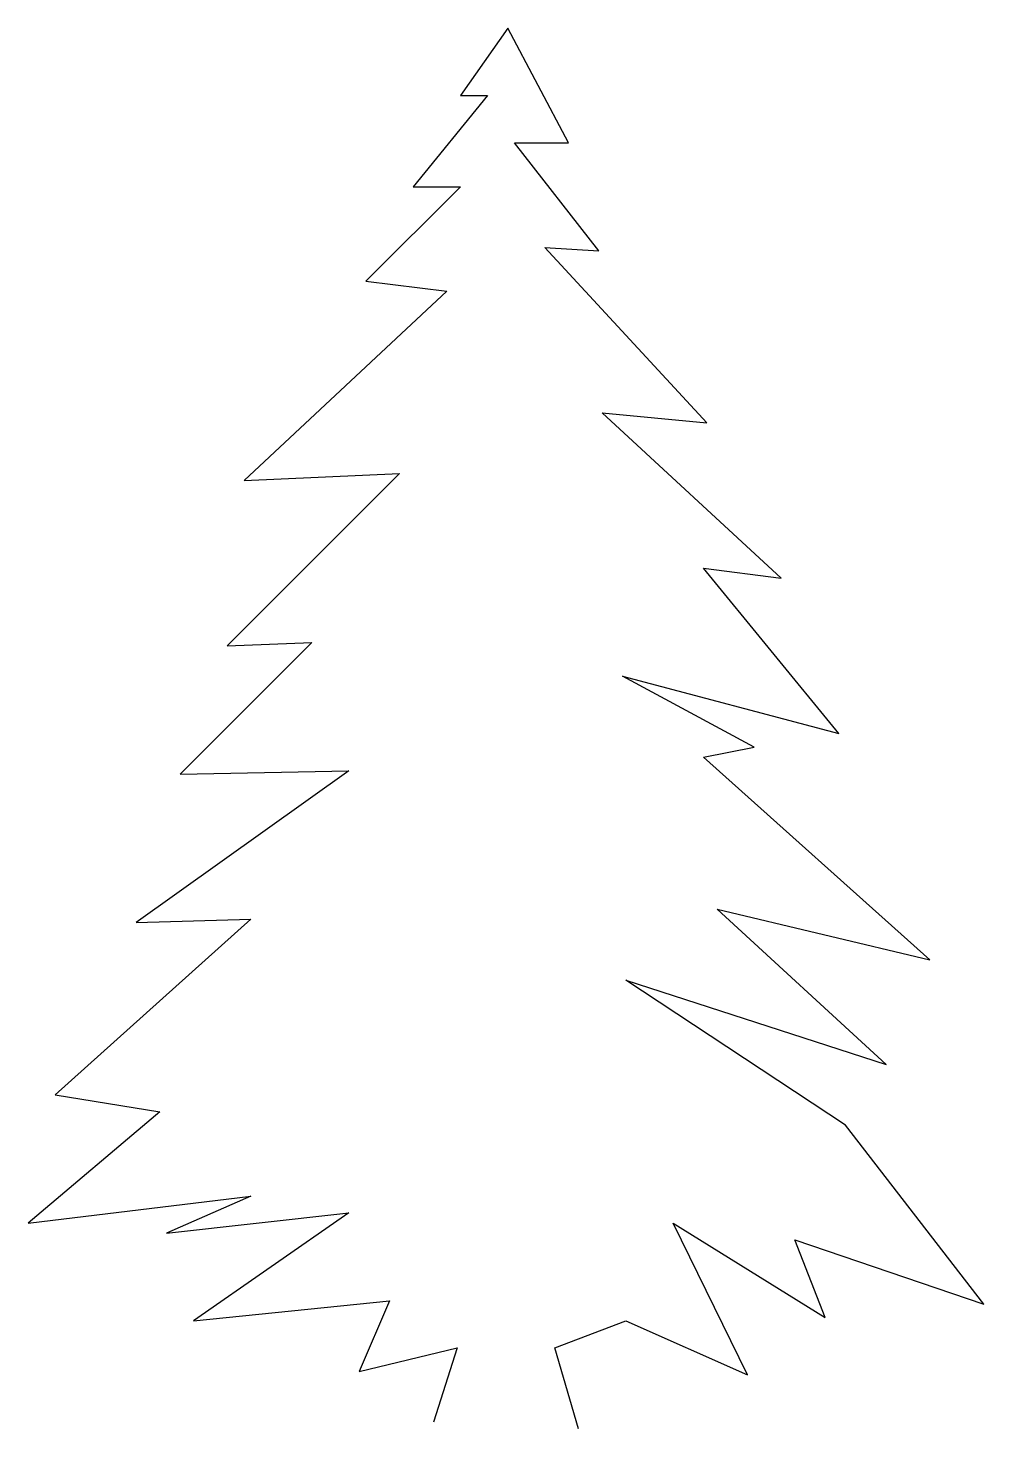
# Model space of a CAD drawing. Header units: millimetres. Extents: x 364.83 to 366.89, y 2507.81 to 2510.83.
import ezdxf

# ---------------------------------------------------------------- set-up
doc = ezdxf.new("R2010")
doc.units = ezdxf.units.MM
doc.header["$LTSCALE"] = 10
doc.layers.add('Vegetais', color=94, linetype='Continuous')

msp = doc.modelspace()

# ---------------------------------------------------------------- linework, layer by layer
at = {"layer": 'Vegetais'}
for p, q in [((365.8655, 2510.8263), (365.7637, 2510.6811)), ((365.9963, 2510.5794), (365.8655, 2510.8263)), ((365.8218, 2510.6811), (365.6619, 2510.4849)), ((365.7637, 2510.6811), (365.8218, 2510.6811)), ((366.0617, 2510.3469), (365.88, 2510.5794)), ((365.88, 2510.5794), (365.9963, 2510.5794)), ((365.7637, 2510.4849), (365.5602, 2510.2815)), ((365.6619, 2510.4849), (365.7637, 2510.4849)), ((366.2943, 2509.9765), (365.9454, 2510.3542)), ((365.9454, 2510.3542), (366.0617, 2510.3469)), ((365.5602, 2510.2815), (365.7346, 2510.2598)), ((365.7346, 2510.2598), (365.2985, 2509.853)), ((366.4542, 2509.6423), (366.069, 2509.9983)), ((366.069, 2509.9983), (366.2943, 2509.9765)), ((365.6329, 2509.8675), (365.2622, 2509.497)), ((365.2985, 2509.853), (365.6329, 2509.8675)), ((366.5778, 2509.3082), (366.287, 2509.6641)), ((366.287, 2509.6641), (366.4542, 2509.6423)), ((365.4439, 2509.5043), (365.1604, 2509.221)), ((365.2622, 2509.497), (365.4439, 2509.5043)), ((366.1126, 2509.4317), (366.5778, 2509.3082)), ((366.3961, 2509.2791), (366.1126, 2509.4317)), ((366.287, 2509.2573), (366.3961, 2509.2791)), ((366.774, 2508.8215), (366.287, 2509.2573)), ((365.5238, 2509.2283), (365.0659, 2508.9014)), ((365.1604, 2509.221), (365.5238, 2509.2283)), ((366.6795, 2508.5963), (366.3161, 2508.9305)), ((366.3161, 2508.9305), (366.774, 2508.8215)), ((365.3131, 2508.9087), (364.8915, 2508.5309)), ((365.0659, 2508.9014), (365.3131, 2508.9087)), ((366.5923, 2508.4656), (366.1199, 2508.7779)), ((366.1199, 2508.7779), (366.6795, 2508.5963)), ((364.8915, 2508.5309), (365.1168, 2508.4946)), ((365.1168, 2508.4946), (364.8333, 2508.2549)), ((366.8903, 2508.0806), (366.5923, 2508.4656)), ((364.8333, 2508.2549), (365.3131, 2508.313)), ((365.3131, 2508.313), (365.1313, 2508.2331)), ((365.1313, 2508.2331), (365.5238, 2508.2767)), ((365.5238, 2508.2767), (365.1895, 2508.0443)), ((366.2216, 2508.2549), (366.5487, 2508.0515)), ((366.3815, 2507.928), (366.2216, 2508.2549)), ((366.5487, 2508.0515), (366.4833, 2508.2186)), ((366.4833, 2508.2186), (366.8903, 2508.0806)), ((365.1895, 2508.0443), (365.6111, 2508.0878)), ((365.6111, 2508.0878), (365.5456, 2507.9353)), ((365.9672, 2507.9862), (366.1199, 2508.0443)), ((366.1199, 2508.0443), (366.3815, 2507.928)), ((365.5456, 2507.9353), (365.7564, 2507.9862))]:
    msp.add_line(p, q, dxfattribs=at)
at = {"layer": 'Vegetais', "color": 34}
for p, q in [((365.7564, 2507.9862), (365.7056, 2507.8263)), ((366.0181, 2507.8118), (365.9672, 2507.9862))]:
    msp.add_line(p, q, dxfattribs=at)

doc.saveas('drawing.dxf')
